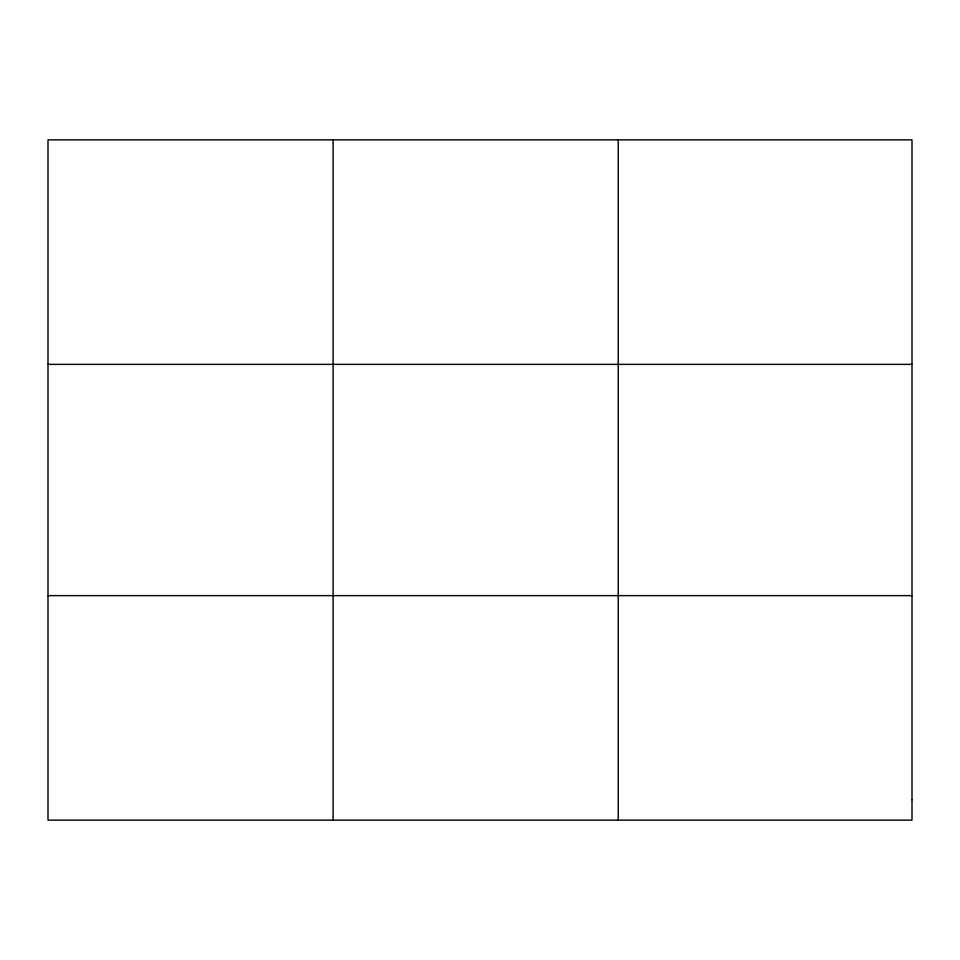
<?xml version="1.0" encoding="UTF-8"?>
<svg xmlns="http://www.w3.org/2000/svg" width="960" height="960" viewBox="0 0 960 960"><rect width="100%" height="100%" fill="white"/><g stroke="black" fill="none" stroke-linecap="round" stroke-linejoin="round"><path stroke-width="1.44" d="M333.12 139.86L333.12 820.14M618.24 139.86L618.24 820.14M48 364.356L912 364.356M48 595.644L912 595.644M912 799.728L912 820.14L48 820.14L48 139.86L912 139.86L912 799.728"/></g></svg>
